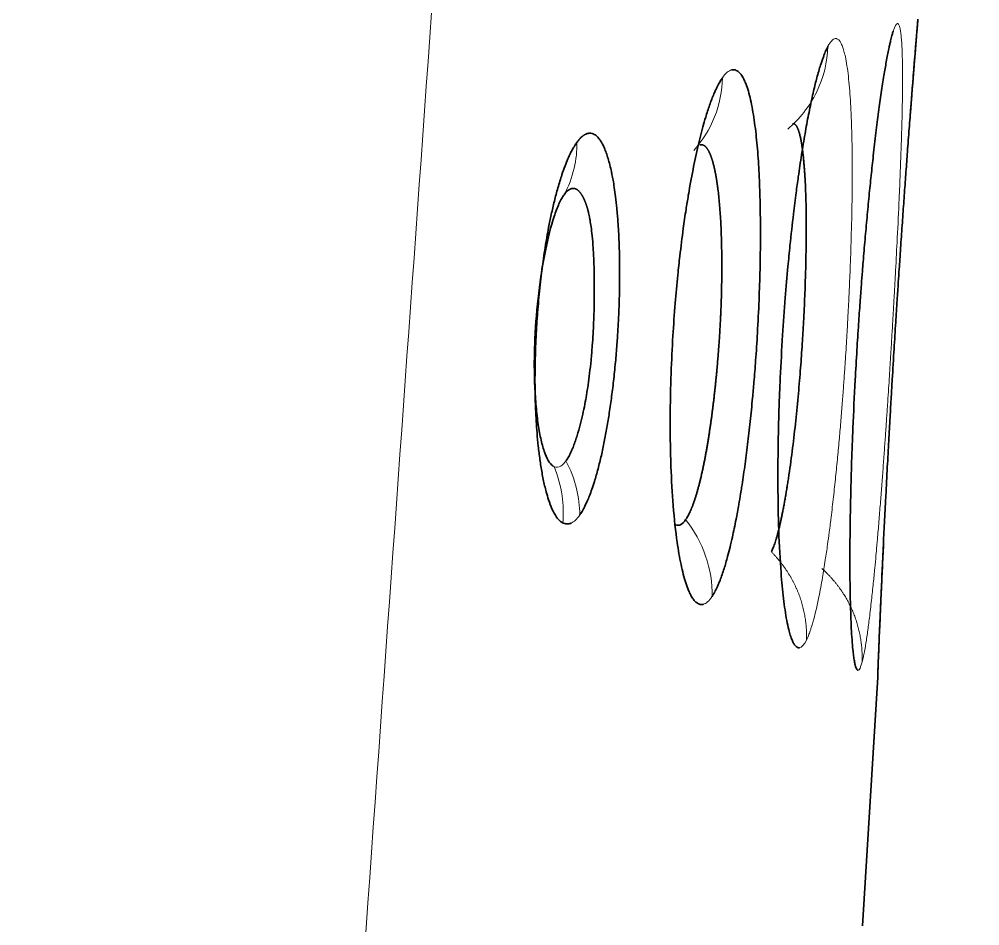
# Model space of a CAD drawing. Header units: inches. Extents: x -1096 to 3103, y -191 to 3207.
# Drawn here: x -28.622 to -24.657, y 1568.882 to 1572.625 of the extents above; entities that cross this region are included whole.
import ezdxf

# ---------------------------------------------------------------- set-up
doc = ezdxf.new("R2010")
doc.units = ezdxf.units.IN

msp = doc.modelspace()

# ---------------------------------------------------------------- linework, layer by layer
at = {"lineweight": 35}
for p, q in [((-24.9123, 1572.6251), (-24.9147, 1572.5957)), ((-25.141, 1568.8821), (-25.0782, 1569.9091))]:
    msp.add_line(p, q, dxfattribs=at)
at = {"lineweight": 13}
for points, knots in [([(-24.657, 1604.0575), (-24.6612, 1604.0019), (-24.6697, 1603.8898), (-24.6825, 1603.7202), (-24.6954, 1603.5479), (-24.7085, 1603.373), (-24.7217, 1603.1954), (-24.7351, 1603.0151), (-24.7487, 1602.8322), (-24.7624, 1602.6465), (-24.7762, 1602.4583), (-24.8033, 1602.0882), (-24.8495, 1601.4522), (-24.9046, 1600.6884), (-24.9558, 1599.9769), (-24.9972, 1599.4027), (-25.0386, 1598.8284), (-25.08, 1598.2541), (-25.1215, 1597.6798), (-25.2023, 1596.5586), (-25.3127, 1595.03), (-25.4425, 1593.2333), (-25.5422, 1591.8545), (-25.6116, 1590.8938), (-25.6605, 1590.2177), (-25.6991, 1589.6825), (-25.7378, 1589.1445), (-25.7775, 1588.5933), (-25.8181, 1588.029), (-25.8596, 1587.4515), (-25.9021, 1586.8608), (-25.9455, 1586.257), (-25.9898, 1585.64), (-26.035, 1585.0098), (-26.0812, 1584.3665), (-26.1283, 1583.71), (-26.1763, 1583.0403), (-26.2252, 1582.3575), (-26.2751, 1581.6615), (-26.3258, 1580.9523), (-26.3776, 1580.23), (-26.4302, 1579.4945), (-26.4838, 1578.7459), (-26.5383, 1577.9841), (-26.5937, 1577.2091), (-26.7064, 1575.6334), (-26.878, 1573.2344), (-27.1101, 1569.9896), (-27.348, 1566.6641), (-27.5918, 1563.2577), (-27.8414, 1559.7706), (-28.0968, 1556.2027), (-28.3581, 1552.554), (-28.6288, 1548.7766), (-28.9068, 1544.8982), (-29.1902, 1540.9465), (-29.4735, 1536.9971), (-29.7568, 1533.05), (-30.0401, 1529.1052), (-30.3233, 1525.1627), (-30.6065, 1521.2225), (-30.8896, 1517.2847), (-31.1726, 1513.3491), (-31.4555, 1509.4158), (-31.7384, 1505.4849), (-32.0211, 1501.5563), (-32.3037, 1497.6299), (-32.4922, 1495.0131), (-32.5863, 1493.7051)], [0, 0, 0, 0, 0.001515, 0.003053, 0.004616, 0.006203, 0.007814, 0.009449, 0.011108, 0.012791, 0.014499, 0.01623, 0.022857, 0.031796, 0.037001, 0.042205, 0.047411, 0.052616, 0.057822, 0.063029, 0.083104, 0.099391, 0.111888, 0.120596, 0.125515, 0.130273, 0.135149, 0.140145, 0.14526, 0.150494, 0.155847, 0.16132, 0.166912, 0.172623, 0.178453, 0.184403, 0.190472, 0.19666, 0.202967, 0.209394, 0.21594, 0.222605, 0.229389, 0.236293, 0.243316, 0.250458, 0.27913, 0.308534, 0.338669, 0.369537, 0.401135, 0.433466, 0.466528, 0.500322, 0.536151, 0.571959, 0.607745, 0.64351, 0.679254, 0.714977, 0.750679, 0.78636, 0.822019, 0.857658, 0.893275, 0.928871, 0.964446, 1, 1, 1, 1]), ([(-25.1432, 1569.9682), (-25.1428, 1569.9697), (-25.1419, 1569.9728), (-25.1406, 1569.9781), (-25.139, 1569.9847), (-25.1373, 1569.9926), (-25.1353, 1570.0021), (-25.133, 1570.0134), (-25.1306, 1570.0267), (-25.1262, 1570.0523), (-25.1201, 1570.0925), (-25.1121, 1570.1546), (-25.1043, 1570.2219), (-25.0969, 1570.2918), (-25.0908, 1570.3542), (-25.0859, 1570.4062), (-25.0824, 1570.4457), (-25.0802, 1570.4712), (-25.077, 1570.5073), (-25.0727, 1570.559), (-25.0667, 1570.6324), (-25.0611, 1570.7046), (-25.0558, 1570.7751), (-25.0509, 1570.8433), (-25.0462, 1570.9088), (-25.0419, 1570.9712), (-25.0379, 1571.0303), (-25.0342, 1571.0859), (-25.0309, 1571.1379), (-25.0278, 1571.1861), (-25.0251, 1571.2305), (-25.0226, 1571.2709), (-25.0204, 1571.3073), (-25.0184, 1571.3397), (-25.0167, 1571.3682), (-25.0153, 1571.3926), (-25.0131, 1571.4308), (-25.0094, 1571.4956), (-25.0038, 1571.599), (-24.9968, 1571.734), (-24.9905, 1571.8677), (-24.9854, 1571.9884), (-24.9817, 1572.0883), (-24.9787, 1572.1834), (-24.9769, 1572.263), (-24.9759, 1572.3292), (-24.9756, 1572.3842), (-24.9759, 1572.4357), (-24.977, 1572.4825), (-24.9786, 1572.5199), (-24.9807, 1572.5487), (-24.9831, 1572.57), (-24.9858, 1572.5858), (-24.9886, 1572.5963), (-24.9912, 1572.6024), (-24.9935, 1572.6055), (-24.9955, 1572.6068), (-24.9967, 1572.6069), (-24.9971, 1572.607)], [0, 0, 0, 0, 0.004872, 0.010579, 0.017122, 0.024499, 0.03271, 0.041755, 0.051631, 0.062336, 0.094597, 0.12323, 0.155284, 0.182579, 0.205128, 0.222917, 0.235918, 0.244119, 0.247515, 0.270238, 0.291929, 0.312578, 0.332172, 0.350704, 0.368185, 0.384628, 0.400043, 0.414437, 0.42781, 0.440165, 0.451502, 0.461823, 0.471127, 0.479417, 0.486691, 0.492953, 0.4982, 0.516118, 0.543024, 0.578966, 0.624011, 0.654396, 0.685503, 0.717305, 0.749775, 0.772781, 0.796809, 0.821872, 0.847992, 0.875186, 0.895515, 0.916054, 0.936799, 0.954886, 0.970252, 0.982896, 0.992814, 1, 1, 1, 1]), ([(-25.3722, 1570.0617), (-25.3714, 1570.0634), (-25.3697, 1570.067), (-25.3669, 1570.0733), (-25.3636, 1570.0812), (-25.3599, 1570.0909), (-25.3558, 1570.1027), (-25.3512, 1570.1169), (-25.3434, 1570.1428), (-25.3333, 1570.1823), (-25.3199, 1570.2442), (-25.3071, 1570.3134), (-25.2953, 1570.3869), (-25.286, 1570.4506), (-25.2791, 1570.5009), (-25.2747, 1570.5354), (-25.2692, 1570.5799), (-25.262, 1570.6402), (-25.253, 1570.7233), (-25.2449, 1570.8048), (-25.2376, 1570.8836), (-25.231, 1570.9592), (-25.2252, 1571.0308), (-25.2201, 1571.0982), (-25.2156, 1571.1611), (-25.2117, 1571.2191), (-25.2084, 1571.2722), (-25.2055, 1571.3203), (-25.203, 1571.3632), (-25.201, 1571.4009), (-25.1987, 1571.4448), (-25.1957, 1571.5083), (-25.1915, 1571.6042), (-25.1871, 1571.7326), (-25.1843, 1571.8596), (-25.1833, 1571.9737), (-25.1835, 1572.0669), (-25.185, 1572.1559), (-25.1876, 1572.2304), (-25.1909, 1572.2922), (-25.1947, 1572.3434), (-25.1993, 1572.3909), (-25.205, 1572.434), (-25.2112, 1572.4682), (-25.2175, 1572.4944), (-25.2237, 1572.5136), (-25.2301, 1572.5277), (-25.2363, 1572.5368), (-25.2418, 1572.542), (-25.2465, 1572.5444), (-25.2504, 1572.5452), (-25.2526, 1572.5451), (-25.2535, 1572.545)], [0, 0, 0, 0, 0.005677, 0.012431, 0.020264, 0.029172, 0.039157, 0.050215, 0.062343, 0.094666, 0.123243, 0.158827, 0.188477, 0.212202, 0.229972, 0.241753, 0.247536, 0.274585, 0.300234, 0.324459, 0.347244, 0.368595, 0.388537, 0.407085, 0.424248, 0.440028, 0.454426, 0.467443, 0.479082, 0.489344, 0.498229, 0.51496, 0.541471, 0.577807, 0.624039, 0.654254, 0.685303, 0.717162, 0.749801, 0.772926, 0.797012, 0.822074, 0.848133, 0.875207, 0.895532, 0.916068, 0.936809, 0.954801, 0.970119, 0.982761, 0.992723, 1, 1, 1, 1]), ([(-25.2835, 1572.5132), (-25.2858, 1572.449), (-25.3176, 1572.3177), (-25.4014, 1572.2122), (-25.4495, 1572.1715)], [0, 0, 0, 0, 0.504102, 1, 1, 1, 1]), ([(-25.7191, 1572.3836), (-25.7202, 1572.329), (-25.7419, 1572.2181), (-25.8016, 1572.1232), (-25.8376, 1572.0836)], [0, 0, 0, 0, 0.501379, 1, 1, 1, 1]), ([(-26.3195, 1572.117), (-26.3192, 1572.0812), (-26.3272, 1572.0052), (-26.3542, 1571.9345), (-26.3726, 1571.9006)], [0, 0, 0, 0, 0.475306, 1, 1, 1, 1]), ([(-26.365, 1570.8016), (-26.3742, 1570.7881), (-26.3836, 1570.7799), (-26.4019, 1570.7732), (-26.4109, 1570.7747), (-26.4196, 1570.7812)], [0, 0, 0, 0, 0.5, 0.5, 1, 1, 1, 1]), ([(-26.3775, 1570.5449), (-26.3745, 1570.5822), (-26.3769, 1570.6626), (-26.3984, 1570.7398), (-26.4142, 1570.7777)], [0, 0, 0, 0, 0.47368, 1, 1, 1, 1]), ([(-26.308, 1570.5784), (-26.3082, 1570.6144), (-26.3177, 1570.6914), (-26.346, 1570.7655), (-26.365, 1570.8016)], [0, 0, 0, 0, 0.477106, 1, 1, 1, 1]), ([(-25.7618, 1570.2419), (-25.7608, 1570.297), (-25.7697, 1570.3544), (-25.8073, 1570.4632), (-25.836, 1570.5146), (-25.8712, 1570.5589)], [0, 0, 0, 0, 0.5, 0.5, 1, 1, 1, 1]), ([(-25.3722, 1570.0617), (-25.3721, 1570.0654), (-25.3719, 1570.0729), (-25.3719, 1570.084), (-25.3722, 1570.0953), (-25.3727, 1570.1065), (-25.3735, 1570.1178), (-25.3746, 1570.1292), (-25.376, 1570.1405), (-25.3776, 1570.1519), (-25.3795, 1570.1632), (-25.3817, 1570.1745), (-25.3841, 1570.1858), (-25.3868, 1570.1971), (-25.3898, 1570.2083), (-25.393, 1570.2194), (-25.3966, 1570.2305), (-25.4003, 1570.2416), (-25.4044, 1570.2525), (-25.4087, 1570.2633), (-25.4133, 1570.2741), (-25.4182, 1570.2847), (-25.4233, 1570.2952), (-25.4286, 1570.3056), (-25.4342, 1570.3158), (-25.44, 1570.3259), (-25.4461, 1570.3359), (-25.4524, 1570.3457), (-25.4588, 1570.3554), (-25.4655, 1570.3649), (-25.4724, 1570.3742), (-25.4794, 1570.3833), (-25.4867, 1570.3923), (-25.4941, 1570.401), (-25.5017, 1570.4096), (-25.5095, 1570.418), (-25.5148, 1570.4234), (-25.5174, 1570.4261)], [0, 0, 0, 0, 0.027905, 0.055941, 0.084098, 0.112368, 0.14074, 0.169207, 0.197757, 0.226383, 0.255076, 0.283826, 0.312624, 0.341464, 0.370336, 0.399232, 0.428147, 0.457072, 0.486003, 0.514932, 0.543857, 0.57277, 0.601666, 0.630538, 0.659379, 0.688181, 0.716937, 0.745638, 0.774275, 0.80284, 0.831323, 0.859716, 0.88801, 0.916194, 0.94426, 0.972198, 1, 1, 1, 1]), ([(-25.1432, 1569.9682), (-25.143, 1569.9717), (-25.1427, 1569.9788), (-25.1426, 1569.9893), (-25.1427, 1570), (-25.143, 1570.0107), (-25.1436, 1570.0214), (-25.1444, 1570.0321), (-25.1454, 1570.0429), (-25.1467, 1570.0536), (-25.1483, 1570.0644), (-25.1501, 1570.0752), (-25.1521, 1570.0859), (-25.1544, 1570.0966), (-25.1569, 1570.1073), (-25.1596, 1570.118), (-25.1626, 1570.1286), (-25.1659, 1570.1391), (-25.1694, 1570.1496), (-25.1731, 1570.16), (-25.1771, 1570.1704), (-25.1813, 1570.1806), (-25.1858, 1570.1907), (-25.1905, 1570.2008), (-25.1954, 1570.2107), (-25.2006, 1570.2205), (-25.2059, 1570.2302), (-25.2115, 1570.2397), (-25.2173, 1570.2492), (-25.2233, 1570.2585), (-25.2295, 1570.2676), (-25.2359, 1570.2766), (-25.2425, 1570.2854), (-25.2492, 1570.2941), (-25.2561, 1570.3026), (-25.2632, 1570.311), (-25.2704, 1570.3191), (-25.2778, 1570.3271), (-25.2853, 1570.3349), (-25.2929, 1570.3425), (-25.3007, 1570.3499), (-25.306, 1570.3546), (-25.3086, 1570.357)], [0, 0, 0, 0, 0.024309, 0.048737, 0.073277, 0.097921, 0.122662, 0.147492, 0.172405, 0.197393, 0.222448, 0.247563, 0.272731, 0.297944, 0.323197, 0.348483, 0.373794, 0.399127, 0.424474, 0.449831, 0.475193, 0.500556, 0.525915, 0.551268, 0.576611, 0.601938, 0.627244, 0.652524, 0.677773, 0.702983, 0.728149, 0.753263, 0.778319, 0.80331, 0.828228, 0.853067, 0.877817, 0.902473, 0.927027, 0.951471, 0.975797, 1, 1, 1, 1])]:
    msp.add_open_spline(points, degree=3, knots=knots, dxfattribs=at)
at = {"lineweight": 35}
for points, knots in [([(-24.9147, 1572.5957), (-24.9148, 1572.5941), (-24.9151, 1572.5907), (-24.9156, 1572.5845), (-24.9163, 1572.5766), (-24.9171, 1572.5669), (-24.9181, 1572.5549), (-24.9193, 1572.5403), (-24.9215, 1572.5137), (-24.9248, 1572.4728), (-24.9298, 1572.4115), (-24.9353, 1572.342), (-24.9416, 1572.2619), (-24.9483, 1572.1739), (-24.9551, 1572.0844), (-24.9616, 1571.9957), (-24.9678, 1571.9095), (-24.9742, 1571.8201), (-24.9806, 1571.7278), (-24.9857, 1571.6522), (-24.9899, 1571.589), (-24.9936, 1571.5332), (-24.9984, 1571.4596), (-25.0042, 1571.3679), (-25.0111, 1571.2585), (-25.0172, 1571.1558), (-25.0228, 1571.0618), (-25.0276, 1570.9772), (-25.033, 1570.88), (-25.0389, 1570.7712), (-25.0466, 1570.6228), (-25.0554, 1570.4431), (-25.0622, 1570.2959), (-25.0664, 1570.1997), (-25.0689, 1570.1427), (-25.0711, 1570.0894), (-25.0732, 1570.0408), (-25.0748, 1570.0019), (-25.076, 1569.9719), (-25.0769, 1569.9495), (-25.0775, 1569.9328), (-25.078, 1569.9216), (-25.0782, 1569.9148), (-25.0784, 1569.9112), (-25.0784, 1569.9096), (-25.0784, 1569.9092), (-25.0784, 1569.9091)], [0, 0, 0, 0, 0.005478, 0.012088, 0.019828, 0.028697, 0.038694, 0.049815, 0.062055, 0.094135, 0.122732, 0.153805, 0.184826, 0.215793, 0.246708, 0.271782, 0.296802, 0.321784, 0.346734, 0.371652, 0.381642, 0.396023, 0.414791, 0.437934, 0.465436, 0.497272, 0.515227, 0.536784, 0.561953, 0.590755, 0.623221, 0.684062, 0.749062, 0.772183, 0.796327, 0.821486, 0.847648, 0.874792, 0.895106, 0.915702, 0.936587, 0.954439, 0.969705, 0.982388, 0.992487, 1, 1, 1, 1]), ([(-24.9555, 1572.0784), (-24.9552, 1572.0817), (-24.9525, 1572.1186), (-24.9473, 1572.1872), (-24.941, 1572.2686), (-24.9357, 1572.3365), (-24.9312, 1572.393), (-24.927, 1572.4459), (-24.9231, 1572.4943), (-24.92, 1572.533), (-24.9175, 1572.5629), (-24.9157, 1572.5851), (-24.9143, 1572.6018), (-24.9134, 1572.6129), (-24.9128, 1572.6196), (-24.9125, 1572.6231), (-24.9124, 1572.6247), (-24.9123, 1572.625), (-24.9123, 1572.6251)], [0, 0, 0, 0, 0.009648, 0.109729, 0.211715, 0.284115, 0.359772, 0.438728, 0.521049, 0.606793, 0.670847, 0.735553, 0.800894, 0.857989, 0.906456, 0.946289, 0.977476, 1, 1, 1, 1]), ([(-25.0142, 1572.5762), (-25.0147, 1572.5746), (-25.0158, 1572.571), (-25.0177, 1572.5648), (-25.0199, 1572.5569), (-25.0224, 1572.5471), (-25.0254, 1572.535), (-25.0288, 1572.5204), (-25.0345, 1572.4938), (-25.0424, 1572.453), (-25.0528, 1572.392), (-25.0633, 1572.323), (-25.0744, 1572.2437), (-25.0855, 1572.1566), (-25.0959, 1572.0681), (-25.1054, 1571.9805), (-25.1141, 1571.8954), (-25.1225, 1571.8072), (-25.1307, 1571.7163), (-25.137, 1571.6416), (-25.142, 1571.579), (-25.1463, 1571.5235), (-25.1516, 1571.4509), (-25.1578, 1571.3609), (-25.1646, 1571.2537), (-25.1728, 1571.1096), (-25.1825, 1570.9066), (-25.1887, 1570.715), (-25.1918, 1570.5611), (-25.1929, 1570.4612), (-25.1932, 1570.365), (-25.1925, 1570.284), (-25.1911, 1570.2167), (-25.1895, 1570.161), (-25.1872, 1570.1093), (-25.1844, 1570.0624), (-25.1812, 1570.025), (-25.178, 1569.9961), (-25.1748, 1569.9747), (-25.1714, 1569.9588), (-25.1681, 1569.9483), (-25.1652, 1569.9421), (-25.1627, 1569.9389), (-25.1607, 1569.9376), (-25.1595, 1569.9374), (-25.159, 1569.9373)], [0, 0, 0, 0, 0.005489, 0.012106, 0.019849, 0.028718, 0.03871, 0.049822, 0.062049, 0.094134, 0.122722, 0.153793, 0.184814, 0.215782, 0.246701, 0.271782, 0.296807, 0.321791, 0.346741, 0.371656, 0.38183, 0.396322, 0.415129, 0.438238, 0.465633, 0.497291, 0.548689, 0.623092, 0.653058, 0.684038, 0.716037, 0.749085, 0.772414, 0.796664, 0.821824, 0.847885, 0.874825, 0.895221, 0.915812, 0.936601, 0.954502, 0.969791, 0.982471, 0.992541, 1, 1, 1, 1]), ([(-25.2835, 1572.5132), (-25.2843, 1572.5116), (-25.2861, 1572.5081), (-25.2891, 1572.5019), (-25.2926, 1572.4942), (-25.2967, 1572.4846), (-25.3013, 1572.4729), (-25.3065, 1572.4587), (-25.3153, 1572.4329), (-25.3269, 1572.3937), (-25.3417, 1572.3351), (-25.3563, 1572.2692), (-25.3711, 1572.1935), (-25.3856, 1572.1105), (-25.3972, 1572.0362), (-25.407, 1571.9686), (-25.4159, 1571.9031), (-25.4275, 1571.8093), (-25.4388, 1571.7072), (-25.4501, 1571.5912), (-25.4607, 1571.468), (-25.4717, 1571.3139), (-25.4793, 1571.1758), (-25.4844, 1571.0559), (-25.4877, 1570.9534), (-25.49, 1570.832), (-25.4907, 1570.6794), (-25.4874, 1570.5062), (-25.4802, 1570.3717), (-25.4727, 1570.284), (-25.4672, 1570.2322), (-25.4608, 1570.1844), (-25.4536, 1570.1414), (-25.4462, 1570.1072), (-25.439, 1570.081), (-25.432, 1570.0616), (-25.4251, 1570.0474), (-25.4185, 1570.0383), (-25.4128, 1570.0331), (-25.408, 1570.0306), (-25.4041, 1570.0297), (-25.4018, 1570.0298), (-25.4008, 1570.0298)], [0, 0, 0, 0, 0.005516, 0.01215, 0.0199, 0.028767, 0.038748, 0.049839, 0.062036, 0.094143, 0.122701, 0.153762, 0.184779, 0.215748, 0.246673, 0.261603, 0.282411, 0.309111, 0.347406, 0.37165, 0.407578, 0.449462, 0.497236, 0.519574, 0.547992, 0.582517, 0.623199, 0.683878, 0.749073, 0.772572, 0.796908, 0.82207, 0.848049, 0.874824, 0.895222, 0.915813, 0.936602, 0.954405, 0.969645, 0.982324, 0.992443, 1, 1, 1, 1]), ([(-25.7618, 1570.2419), (-25.7608, 1570.2435), (-25.7586, 1570.2469), (-25.755, 1570.253), (-25.7508, 1570.2604), (-25.7461, 1570.2695), (-25.7409, 1570.2805), (-25.7351, 1570.2936), (-25.7254, 1570.3175), (-25.7128, 1570.3537), (-25.6957, 1570.4124), (-25.6792, 1570.4801), (-25.6639, 1570.5535), (-25.6527, 1570.6145), (-25.6451, 1570.6592), (-25.6368, 1570.7109), (-25.627, 1570.7777), (-25.6152, 1570.8689), (-25.6044, 1570.9636), (-25.5958, 1571.0499), (-25.5884, 1571.1341), (-25.5814, 1571.2235), (-25.574, 1571.3371), (-25.5679, 1571.4634), (-25.5621, 1571.6416), (-25.5616, 1571.8096), (-25.5663, 1571.9628), (-25.5724, 1572.068), (-25.58, 1572.149), (-25.5878, 1572.2093), (-25.5948, 1572.2529), (-25.6029, 1572.2931), (-25.6122, 1572.3292), (-25.6217, 1572.3575), (-25.6311, 1572.3789), (-25.6401, 1572.3944), (-25.6492, 1572.4054), (-25.6578, 1572.4121), (-25.6653, 1572.4156), (-25.6716, 1572.4168), (-25.6768, 1572.4168), (-25.6798, 1572.4163), (-25.6811, 1572.4161)], [0, 0, 0, 0, 0.00574, 0.012539, 0.020395, 0.029309, 0.039278, 0.0503, 0.062374, 0.094808, 0.123301, 0.163195, 0.195598, 0.220506, 0.237864, 0.247638, 0.279014, 0.310359, 0.341623, 0.372778, 0.393309, 0.421103, 0.456142, 0.498405, 0.538106, 0.624054, 0.66412, 0.706058, 0.749801, 0.773059, 0.797214, 0.822278, 0.848274, 0.875218, 0.895535, 0.916069, 0.936814, 0.954645, 0.96988, 0.982521, 0.992562, 1, 1, 1, 1]), ([(-25.7191, 1572.3836), (-25.7201, 1572.3821), (-25.7224, 1572.3787), (-25.7261, 1572.3728), (-25.7305, 1572.3655), (-25.7355, 1572.3565), (-25.7411, 1572.3456), (-25.7474, 1572.3325), (-25.7579, 1572.3088), (-25.7716, 1572.2728), (-25.7908, 1572.2137), (-25.8112, 1572.1391), (-25.833, 1572.0442), (-25.8491, 1571.9611), (-25.861, 1571.8917), (-25.8704, 1571.8335), (-25.8823, 1571.7509), (-25.8937, 1571.6604), (-25.9048, 1571.5573), (-25.9149, 1571.4471), (-25.9245, 1571.3115), (-25.9303, 1571.192), (-25.9334, 1571.089), (-25.9349, 1571.0005), (-25.9348, 1570.8934), (-25.9317, 1570.7595), (-25.9231, 1570.6085), (-25.9105, 1570.4926), (-25.8986, 1570.4171), (-25.8902, 1570.3729), (-25.8808, 1570.3325), (-25.8704, 1570.2966), (-25.8601, 1570.2683), (-25.85, 1570.2468), (-25.8405, 1570.2312), (-25.831, 1570.2202), (-25.8223, 1570.2134), (-25.8147, 1570.2099), (-25.8083, 1570.2086), (-25.8031, 1570.2086), (-25.8, 1570.2091), (-25.7987, 1570.2093)], [0, 0, 0, 0, 0.005554, 0.012212, 0.019972, 0.028835, 0.038798, 0.049857, 0.062009, 0.094144, 0.122654, 0.164029, 0.205336, 0.246577, 0.261309, 0.282117, 0.309016, 0.346447, 0.371562, 0.40803, 0.449921, 0.49717, 0.518469, 0.546547, 0.581427, 0.623161, 0.683442, 0.749063, 0.772788, 0.797238, 0.822404, 0.848274, 0.87483, 0.895236, 0.915826, 0.936607, 0.954255, 0.969416, 0.982094, 0.992289, 1, 1, 1, 1]), ([(-25.4295, 1572.1935), (-25.4289, 1572.1936), (-25.4279, 1572.1938), (-25.4263, 1572.1938), (-25.4247, 1572.1936), (-25.4232, 1572.1932), (-25.4217, 1572.1925), (-25.4202, 1572.1915), (-25.4188, 1572.1904), (-25.4174, 1572.189), (-25.416, 1572.1874), (-25.4146, 1572.1856), (-25.4133, 1572.1836), (-25.4119, 1572.1814), (-25.4107, 1572.179), (-25.4094, 1572.1764), (-25.4081, 1572.1736), (-25.4069, 1572.1707), (-25.4057, 1572.1675), (-25.4046, 1572.1642), (-25.4034, 1572.1607), (-25.4023, 1572.157), (-25.4012, 1572.1532), (-25.4002, 1572.1492), (-25.3991, 1572.145), (-25.3981, 1572.1407), (-25.3971, 1572.1363), (-25.3961, 1572.1317), (-25.3952, 1572.1269), (-25.3943, 1572.122), (-25.3934, 1572.117), (-25.3925, 1572.1119), (-25.3916, 1572.1066), (-25.3908, 1572.1012), (-25.39, 1572.0957), (-25.3892, 1572.09), (-25.3884, 1572.0843), (-25.3877, 1572.0784), (-25.387, 1572.0724), (-25.3863, 1572.0663), (-25.3856, 1572.0601), (-25.3849, 1572.0538), (-25.3843, 1572.0475), (-25.3837, 1572.041), (-25.3831, 1572.0344), (-25.3825, 1572.0278), (-25.382, 1572.0211), (-25.3814, 1572.0143), (-25.3809, 1572.0074), (-25.3804, 1572.0005), (-25.3799, 1571.9935), (-25.3794, 1571.9864), (-25.379, 1571.9793), (-25.3785, 1571.9722), (-25.3771, 1571.9487), (-25.3752, 1571.9056), (-25.3735, 1571.8376), (-25.373, 1571.7609), (-25.3737, 1571.6758), (-25.3757, 1571.5826), (-25.3792, 1571.4819), (-25.3838, 1571.3817), (-25.3897, 1571.2823), (-25.3967, 1571.183), (-25.4056, 1571.0766), (-25.4166, 1570.965), (-25.4296, 1570.8513), (-25.4404, 1570.7713), (-25.4479, 1570.7219), (-25.4513, 1570.7003), (-25.4547, 1570.6792), (-25.4581, 1570.6589), (-25.4616, 1570.6391), (-25.465, 1570.6201), (-25.4685, 1570.6017), (-25.472, 1570.584), (-25.4755, 1570.5671), (-25.479, 1570.5509), (-25.4825, 1570.5354), (-25.486, 1570.5207), (-25.4895, 1570.5067), (-25.493, 1570.4936), (-25.4965, 1570.4813), (-25.5, 1570.4699), (-25.5035, 1570.4593), (-25.507, 1570.4495), (-25.5105, 1570.4407), (-25.514, 1570.4328), (-25.5163, 1570.4283), (-25.5174, 1570.4261)], [0, 0, 0, 0, 0.005645, 0.011258, 0.016839, 0.022387, 0.027904, 0.033389, 0.038844, 0.044268, 0.049661, 0.055023, 0.060356, 0.065659, 0.070932, 0.076175, 0.081388, 0.086572, 0.091726, 0.09685, 0.101945, 0.10701, 0.112045, 0.11705, 0.122026, 0.126972, 0.131888, 0.136774, 0.141631, 0.146459, 0.151256, 0.156025, 0.160764, 0.165474, 0.170154, 0.174805, 0.179427, 0.18402, 0.188585, 0.19312, 0.197627, 0.202105, 0.206555, 0.210977, 0.21537, 0.219735, 0.224072, 0.228381, 0.232662, 0.236915, 0.241139, 0.245336, 0.249505, 0.253646, 0.257758, 0.289699, 0.323212, 0.358274, 0.394852, 0.432909, 0.472422, 0.513416, 0.547827, 0.585533, 0.626524, 0.67085, 0.718576, 0.769541, 0.780461, 0.791381, 0.802299, 0.813213, 0.824125, 0.835038, 0.845953, 0.856873, 0.8678, 0.878734, 0.889679, 0.900636, 0.911606, 0.922593, 0.933597, 0.944622, 0.955665, 0.966726, 0.977802, 0.988894, 1, 1, 1, 1]), ([(-26.2829, 1572.1508), (-26.284, 1572.1503), (-26.2861, 1572.1493), (-26.2892, 1572.1474), (-26.2923, 1572.1453), (-26.2954, 1572.143), (-26.2985, 1572.1405), (-26.3016, 1572.1378), (-26.3046, 1572.1348), (-26.3077, 1572.1316), (-26.3107, 1572.1283), (-26.3136, 1572.1247), (-26.3166, 1572.121), (-26.3185, 1572.1183), (-26.3195, 1572.117)], [0, 0, 0, 0, 0.087726, 0.174597, 0.26064, 0.345882, 0.430348, 0.514063, 0.597044, 0.679271, 0.760709, 0.841329, 0.921101, 1, 1, 1, 1]), ([(-26.308, 1570.5784), (-26.3066, 1570.5805), (-26.3034, 1570.5852), (-26.2982, 1570.5936), (-26.292, 1570.6045), (-26.2847, 1570.6185), (-26.2765, 1570.6361), (-26.2674, 1570.6581), (-26.2575, 1570.685), (-26.2456, 1570.7213), (-26.2325, 1570.7674), (-26.219, 1570.8227), (-26.2069, 1570.88), (-26.1959, 1570.939), (-26.1857, 1571.0013), (-26.1761, 1571.0684), (-26.1673, 1571.1412), (-26.1598, 1571.2163), (-26.1539, 1571.2881), (-26.1498, 1571.3513), (-26.1472, 1571.404), (-26.1456, 1571.4462), (-26.1447, 1571.478), (-26.1442, 1571.4996), (-26.1439, 1571.5179), (-26.1436, 1571.5366), (-26.1434, 1571.5593), (-26.1433, 1571.5826), (-26.1434, 1571.6067), (-26.1437, 1571.6313), (-26.1442, 1571.6564), (-26.1449, 1571.682), (-26.1458, 1571.7081), (-26.147, 1571.7344), (-26.1484, 1571.7611), (-26.1509, 1571.7985), (-26.1546, 1571.8429), (-26.1599, 1571.8901), (-26.1652, 1571.9285), (-26.1702, 1571.959), (-26.1746, 1571.9825), (-26.1795, 1572.006), (-26.1855, 1572.0305), (-26.1928, 1572.0562), (-26.2005, 1572.0787), (-26.2083, 1572.0979), (-26.2164, 1572.1141), (-26.2256, 1572.1291), (-26.2374, 1572.1431), (-26.2498, 1572.1515), (-26.2612, 1572.1544), (-26.2696, 1572.1545), (-26.2767, 1572.1531), (-26.281, 1572.1515), (-26.2829, 1572.1508)], [0, 0, 0, 0, 0.008312, 0.018718, 0.031215, 0.045793, 0.062447, 0.081166, 0.101965, 0.12488, 0.158032, 0.189933, 0.220552, 0.249847, 0.279081, 0.309902, 0.342245, 0.37604, 0.40723, 0.433936, 0.456243, 0.474204, 0.487831, 0.49712, 0.502069, 0.511588, 0.521488, 0.53177, 0.542435, 0.553485, 0.564918, 0.576737, 0.588939, 0.601522, 0.614485, 0.627837, 0.657455, 0.683638, 0.706353, 0.725554, 0.7412, 0.75326, 0.775273, 0.796753, 0.817681, 0.838042, 0.857822, 0.877012, 0.903556, 0.937505, 0.957454, 0.974506, 0.988684, 1, 1, 1, 1]), ([(-26.3195, 1572.117), (-26.321, 1572.115), (-26.3244, 1572.11), (-26.3304, 1572.1009), (-26.3379, 1572.0881), (-26.347, 1572.0709), (-26.3575, 1572.0481), (-26.3694, 1572.0189), (-26.3833, 1571.9796), (-26.3982, 1571.931), (-26.4127, 1571.8756), (-26.4254, 1571.8206), (-26.4383, 1571.7574), (-26.4515, 1571.6819), (-26.4647, 1571.5895), (-26.474, 1571.5072), (-26.4816, 1571.4238), (-26.4864, 1571.3558), (-26.4897, 1571.2883), (-26.4914, 1571.2389), (-26.4923, 1571.1959), (-26.4929, 1571.1493), (-26.4927, 1571.0895), (-26.4905, 1571.0079), (-26.4857, 1570.9296), (-26.4794, 1570.8607), (-26.4726, 1570.8052), (-26.4639, 1570.7499), (-26.4549, 1570.7065), (-26.4458, 1570.6699), (-26.4359, 1570.6366), (-26.4218, 1570.5997), (-26.4063, 1570.5715), (-26.3902, 1570.5528), (-26.3772, 1570.5442), (-26.3656, 1570.5411), (-26.357, 1570.541), (-26.3499, 1570.5424), (-26.3457, 1570.5439), (-26.3438, 1570.5446)], [0, 0, 0, 0, 0.00838, 0.019828, 0.034311, 0.051779, 0.07223, 0.095696, 0.122213, 0.156817, 0.188919, 0.218495, 0.245511, 0.285003, 0.326851, 0.370915, 0.392493, 0.433838, 0.457227, 0.478268, 0.49699, 0.512576, 0.538783, 0.575717, 0.623427, 0.651319, 0.681697, 0.714579, 0.749997, 0.768411, 0.795415, 0.831012, 0.875167, 0.903589, 0.936491, 0.95725, 0.97475, 0.989001, 1, 1, 1, 1]), ([(-25.8128, 1572.1058), (-25.8121, 1572.106), (-25.8106, 1572.1064), (-25.8084, 1572.1068), (-25.8063, 1572.1069), (-25.8042, 1572.1069), (-25.8021, 1572.1066), (-25.8001, 1572.106), (-25.7981, 1572.1053), (-25.7961, 1572.1044), (-25.7942, 1572.1032), (-25.7923, 1572.1019), (-25.7904, 1572.1004), (-25.7885, 1572.0986), (-25.7867, 1572.0968), (-25.7849, 1572.0947), (-25.7832, 1572.0925), (-25.7815, 1572.0901), (-25.7798, 1572.0875), (-25.7781, 1572.0848), (-25.7765, 1572.0819), (-25.7749, 1572.0789), (-25.7733, 1572.0757), (-25.7718, 1572.0724), (-25.7702, 1572.069), (-25.7688, 1572.0654), (-25.7673, 1572.0617), (-25.7659, 1572.0579), (-25.7645, 1572.054), (-25.7632, 1572.0499), (-25.7618, 1572.0458), (-25.7605, 1572.0415), (-25.7592, 1572.0372), (-25.758, 1572.0327), (-25.7568, 1572.0282), (-25.7556, 1572.0235), (-25.7544, 1572.0188), (-25.7533, 1572.014), (-25.7522, 1572.0091), (-25.7511, 1572.0041), (-25.75, 1571.9991), (-25.749, 1571.994), (-25.748, 1571.9888), (-25.747, 1571.9836), (-25.7461, 1571.9783), (-25.7452, 1571.973), (-25.7442, 1571.9676), (-25.7434, 1571.9622), (-25.7425, 1571.9567), (-25.7417, 1571.9512), (-25.7409, 1571.9457), (-25.7401, 1571.9401), (-25.7393, 1571.9345), (-25.7385, 1571.9289), (-25.7356, 1571.9063), (-25.731, 1571.863), (-25.726, 1571.7926), (-25.7227, 1571.7129), (-25.7214, 1571.6245), (-25.7221, 1571.5282), (-25.7241, 1571.4579), (-25.7257, 1571.4182), (-25.726, 1571.4105), (-25.7264, 1571.4025), (-25.7268, 1571.3942), (-25.7272, 1571.3856), (-25.7277, 1571.3767), (-25.7281, 1571.3674), (-25.7287, 1571.3579), (-25.7292, 1571.348), (-25.7298, 1571.3378), (-25.7305, 1571.3274), (-25.7312, 1571.3166), (-25.7319, 1571.3054), (-25.7327, 1571.294), (-25.7335, 1571.2823), (-25.7343, 1571.2703), (-25.7353, 1571.258), (-25.7362, 1571.2454), (-25.7373, 1571.2325), (-25.7383, 1571.2194), (-25.7395, 1571.206), (-25.7407, 1571.1923), (-25.7419, 1571.1783), (-25.7433, 1571.1641), (-25.7447, 1571.1496), (-25.7461, 1571.1349), (-25.7476, 1571.1199), (-25.7492, 1571.1048), (-25.7509, 1571.0894), (-25.7526, 1571.0738), (-25.7544, 1571.058), (-25.7563, 1571.042), (-25.7583, 1571.0259), (-25.7603, 1571.0096), (-25.7625, 1570.9932), (-25.7647, 1570.9766), (-25.767, 1570.96), (-25.7694, 1570.9433), (-25.7719, 1570.9266), (-25.7744, 1570.9098), (-25.7771, 1570.8931), (-25.7798, 1570.8763), (-25.7826, 1570.8597), (-25.7856, 1570.8431), (-25.7886, 1570.8266), (-25.7917, 1570.8103), (-25.7949, 1570.7941), (-25.7981, 1570.7781), (-25.8015, 1570.7623), (-25.805, 1570.7468), (-25.8085, 1570.7315), (-25.8121, 1570.7166), (-25.8158, 1570.702), (-25.8196, 1570.6878), (-25.8235, 1570.6739), (-25.8275, 1570.6605), (-25.8315, 1570.6476), (-25.8356, 1570.6352), (-25.8398, 1570.6233), (-25.8441, 1570.612), (-25.8485, 1570.6013), (-25.8529, 1570.5912), (-25.8574, 1570.5819), (-25.8619, 1570.5734), (-25.8666, 1570.5655), (-25.8697, 1570.5611), (-25.8712, 1570.5589)], [0, 0, 0, 0, 0.005865, 0.011687, 0.017466, 0.023202, 0.028896, 0.034548, 0.040159, 0.045728, 0.051256, 0.056744, 0.062191, 0.067598, 0.072964, 0.078291, 0.083577, 0.088824, 0.09403, 0.099197, 0.104323, 0.109409, 0.114456, 0.119462, 0.124428, 0.129354, 0.13424, 0.139087, 0.143893, 0.14866, 0.153387, 0.158074, 0.162721, 0.167329, 0.171897, 0.176426, 0.180915, 0.185365, 0.189776, 0.194148, 0.198481, 0.202775, 0.20703, 0.211247, 0.215425, 0.219564, 0.223665, 0.227727, 0.231751, 0.235736, 0.239683, 0.243591, 0.247461, 0.251293, 0.255086, 0.293166, 0.332769, 0.373855, 0.41637, 0.460265, 0.505542, 0.508741, 0.512072, 0.515536, 0.519132, 0.522861, 0.526723, 0.530717, 0.534844, 0.539104, 0.543496, 0.548021, 0.552678, 0.557469, 0.562392, 0.567448, 0.572636, 0.577957, 0.583411, 0.588998, 0.594717, 0.600568, 0.606552, 0.612669, 0.618919, 0.625302, 0.631818, 0.638469, 0.645255, 0.652176, 0.659233, 0.666427, 0.673758, 0.681227, 0.688832, 0.696573, 0.70445, 0.71246, 0.720603, 0.728878, 0.737285, 0.745822, 0.754488, 0.763283, 0.772204, 0.781251, 0.790421, 0.799713, 0.809123, 0.818654, 0.828304, 0.838077, 0.847971, 0.857989, 0.868132, 0.8784, 0.888796, 0.899319, 0.909973, 0.920758, 0.931677, 0.942732, 0.953922, 0.965245, 0.9767, 0.988285, 1, 1, 1, 1]), ([(-26.3726, 1571.9006), (-26.3687, 1571.906), (-26.3647, 1571.9107), (-26.357, 1571.9181), (-26.3531, 1571.9209), (-26.3493, 1571.9229)], [0, 0, 0, 0, 0.5, 0.5, 1, 1, 1, 1]), ([(-26.3493, 1571.9229), (-26.3485, 1571.9233), (-26.3469, 1571.9241), (-26.3445, 1571.9251), (-26.3422, 1571.9258), (-26.3399, 1571.9263), (-26.3376, 1571.9266), (-26.3354, 1571.9267), (-26.3333, 1571.9267), (-26.3311, 1571.9264), (-26.3291, 1571.926), (-26.327, 1571.9254), (-26.3251, 1571.9247), (-26.3231, 1571.9238), (-26.3212, 1571.9228), (-26.3194, 1571.9217), (-26.3175, 1571.9204), (-26.3158, 1571.9191), (-26.314, 1571.9176), (-26.3123, 1571.916), (-26.3107, 1571.9144), (-26.3091, 1571.9126), (-26.3075, 1571.9108), (-26.306, 1571.9089), (-26.3045, 1571.9069), (-26.3031, 1571.9049), (-26.3017, 1571.9029), (-26.3003, 1571.9007), (-26.2989, 1571.8986), (-26.2977, 1571.8964), (-26.2964, 1571.8942), (-26.2952, 1571.8919), (-26.294, 1571.8896), (-26.2928, 1571.8873), (-26.2917, 1571.885), (-26.2906, 1571.8827), (-26.2896, 1571.8804), (-26.2886, 1571.8781), (-26.2876, 1571.8758), (-26.2866, 1571.8735), (-26.2857, 1571.8712), (-26.2848, 1571.8689), (-26.284, 1571.8667), (-26.2831, 1571.8644), (-26.2823, 1571.8622), (-26.2816, 1571.8601), (-26.2808, 1571.8579), (-26.2801, 1571.8558), (-26.2795, 1571.8538), (-26.2788, 1571.8518), (-26.2782, 1571.8498), (-26.2776, 1571.8479), (-26.277, 1571.846), (-26.2765, 1571.8442), (-26.276, 1571.8424), (-26.2755, 1571.8407), (-26.275, 1571.839), (-26.2746, 1571.8375), (-26.2742, 1571.8359), (-26.2738, 1571.8345), (-26.2734, 1571.8331), (-26.273, 1571.8317), (-26.2727, 1571.8305), (-26.2724, 1571.8293), (-26.2722, 1571.8281), (-26.2719, 1571.8271), (-26.2717, 1571.8261), (-26.2707, 1571.8219), (-26.2687, 1571.8119), (-26.2652, 1571.7932), (-26.261, 1571.7657), (-26.2565, 1571.728), (-26.2522, 1571.6767), (-26.2493, 1571.6156), (-26.2479, 1571.551), (-26.248, 1571.4945), (-26.2486, 1571.4365), (-26.2508, 1571.3654), (-26.2552, 1571.2887), (-26.2612, 1571.2183), (-26.267, 1571.1641), (-26.2734, 1571.1163), (-26.2799, 1571.074), (-26.2873, 1571.0336), (-26.2959, 1570.9922), (-26.3064, 1570.9483), (-26.3156, 1570.9161), (-26.3224, 1570.8949), (-26.3261, 1570.8838), (-26.33, 1570.873), (-26.3339, 1570.8625), (-26.338, 1570.8523), (-26.3422, 1570.8425), (-26.3465, 1570.8331), (-26.351, 1570.8243), (-26.3555, 1570.816), (-26.3602, 1570.8083), (-26.3634, 1570.8038), (-26.365, 1570.8016)], [0, 0, 0, 0, 0.006402, 0.012718, 0.018948, 0.025094, 0.031155, 0.037133, 0.043028, 0.04884, 0.054569, 0.060216, 0.065781, 0.071264, 0.076665, 0.081984, 0.08722, 0.092375, 0.097449, 0.10244, 0.107349, 0.112176, 0.116921, 0.121583, 0.126163, 0.13066, 0.135075, 0.139407, 0.143656, 0.147821, 0.151904, 0.155903, 0.159818, 0.16365, 0.167397, 0.171061, 0.174641, 0.178137, 0.181548, 0.184875, 0.188117, 0.191275, 0.194348, 0.197337, 0.20024, 0.203059, 0.205792, 0.208441, 0.211005, 0.213483, 0.215876, 0.218184, 0.220407, 0.222544, 0.224596, 0.226563, 0.228444, 0.23024, 0.231951, 0.233576, 0.235115, 0.23657, 0.237938, 0.239222, 0.240419, 0.241532, 0.242559, 0.2435, 0.254774, 0.272666, 0.297131, 0.32809, 0.365456, 0.412583, 0.454131, 0.490059, 0.516928, 0.558931, 0.61621, 0.652384, 0.685699, 0.716076, 0.743451, 0.769233, 0.799226, 0.833359, 0.871554, 0.882023, 0.892722, 0.903654, 0.914822, 0.926232, 0.937891, 0.949803, 0.96197, 0.974391, 0.987067, 1, 1, 1, 1]), ([(-26.4196, 1570.7812), (-26.426, 1570.786), (-26.4322, 1570.7935), (-26.444, 1570.8138), (-26.4496, 1570.8266), (-26.46, 1570.8572), (-26.4649, 1570.875), (-26.4735, 1570.9148), (-26.4812, 1570.9589), (-26.4868, 1571.0099), (-26.4913, 1571.0637), (-26.4931, 1571.092), (-26.4953, 1571.1508), (-26.4957, 1571.1811), (-26.4954, 1571.243), (-26.4945, 1571.2745), (-26.4901, 1571.3694), (-26.4846, 1571.4332), (-26.4699, 1571.5561), (-26.4606, 1571.6151), (-26.4391, 1571.7222), (-26.4269, 1571.7703), (-26.4074, 1571.8298), (-26.4006, 1571.8475), (-26.3903, 1571.8703), (-26.3868, 1571.8773), (-26.3797, 1571.89), (-26.3762, 1571.8957), (-26.3726, 1571.9006)], [0, 0, 0, 0, 0.0625, 0.0625, 0.125, 0.125, 0.1875, 0.1875, 0.25, 0.3125, 0.3125, 0.375, 0.375, 0.4375, 0.4375, 0.5, 0.5, 0.625, 0.625, 0.75, 0.75, 0.875, 0.875, 0.9375, 0.9375, 0.96875, 0.96875, 1, 1, 1, 1]), ([(-25.8712, 1570.5589), (-25.8781, 1570.5485), (-25.8849, 1570.5416), (-25.8984, 1570.5347), (-25.905, 1570.5346), (-25.9115, 1570.5379)], [0, 0, 0, 0, 0.5, 0.5, 1, 1, 1, 1]), ([(-25.0772, 1569.9385), (-25.0772, 1569.9399), (-25.077, 1569.943), (-25.0768, 1569.9483), (-25.0766, 1569.9548), (-25.0763, 1569.9626), (-25.0759, 1569.972), (-25.0755, 1569.9833), (-25.0749, 1569.9966), (-25.0739, 1570.0222), (-25.0723, 1570.0625), (-25.0697, 1570.1252), (-25.0667, 1570.1939), (-25.0635, 1570.2655), (-25.0606, 1570.3292), (-25.0582, 1570.382), (-25.0564, 1570.4214), (-25.0552, 1570.4462), (-25.0546, 1570.4575), (-25.0545, 1570.4606), (-25.0545, 1570.4606)], [0, 0, 0, 0, 0.019601, 0.042601, 0.068998, 0.09879, 0.131975, 0.168548, 0.208504, 0.251833, 0.382038, 0.497843, 0.629566, 0.741325, 0.833173, 0.905044, 0.956828, 0.988474, 0.999966, 1, 1, 1, 1])]:
    msp.add_open_spline(points, degree=3, knots=knots, dxfattribs=at)
at = {"lineweight": 13}
for points in [[(-24.9971, 1572.607), (-25.0021, 1572.6064), (-25.0078, 1572.5962), (-25.0142, 1572.5762)], [(-25.2535, 1572.545), (-25.2628, 1572.5435), (-25.2729, 1572.533), (-25.2835, 1572.5132)], [(-25.6811, 1572.4161), (-25.6932, 1572.4132), (-25.706, 1572.4024), (-25.7191, 1572.3836)], [(-26.4197, 1570.7811), (-26.4179, 1570.7797), (-26.4161, 1570.7786), (-26.4142, 1570.7777)], [(-26.3438, 1570.5446), (-26.3319, 1570.55), (-26.3199, 1570.5612), (-26.308, 1570.5784)], [(-25.7987, 1570.2093), (-25.7866, 1570.2123), (-25.7742, 1570.2231), (-25.7618, 1570.2419)], [(-25.4008, 1570.0298), (-25.3915, 1570.0314), (-25.3819, 1570.042), (-25.3722, 1570.0617)], [(-25.159, 1569.9373), (-25.154, 1569.9379), (-25.1487, 1569.9482), (-25.1432, 1569.9682)]]:
    msp.add_open_spline(points, degree=3, dxfattribs=at)

doc.saveas('drawing.dxf')
